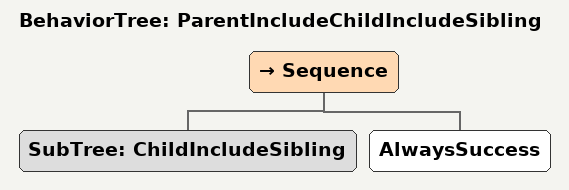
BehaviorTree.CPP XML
<root BTCPP_format="4" main_tree_to_execute = "ParentIncludeChildIncludeSibling">
  <include path="child/child_include_sibling.xml" />

  <BehaviorTree ID="ParentIncludeChildIncludeSibling">
    <Sequence>
      <SubTree ID="ChildIncludeSibling" />
      <AlwaysSuccess />
    </Sequence>
  </BehaviorTree>
</root>
